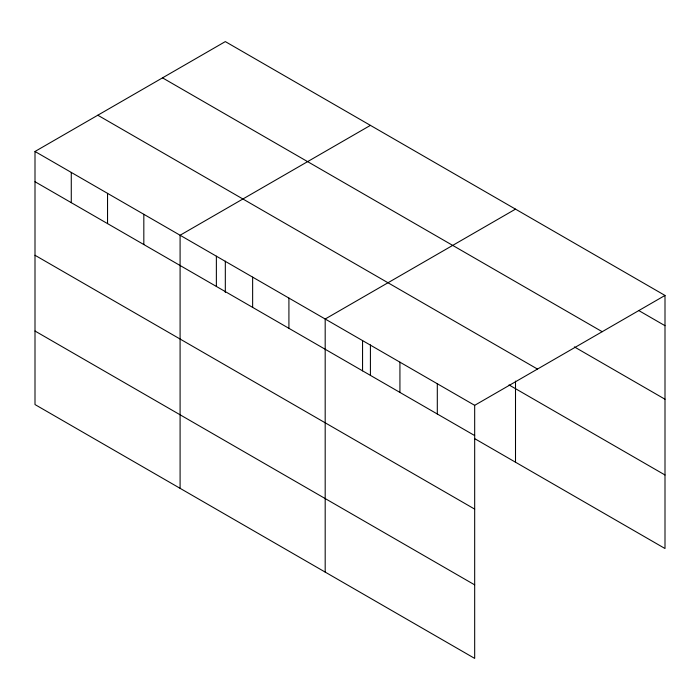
<?xml version="1.0" encoding="UTF-8"?>
<svg xmlns="http://www.w3.org/2000/svg" width="700" height="700" viewBox="0 0 700 700"><rect width="100%" height="100%" fill="white"/><g stroke="black" fill="none" stroke-linecap="round" stroke-linejoin="round"><path stroke-width="1.05" d="M665 295.444L474.679 405.326L474.679 658.403L35 404.556L35 151.48L225.321 41.597L665 295.444L665 548.52L474.582 438.585M370.414 125.37L180.093 235.252L180.093 488.329M515.506 209.134L325.185 319.016L325.185 572.093M638.837 310.59L665 325.692M162.514 77.858L602.192 331.704M574.367 346.902L665 399.227M97.808 115.22L537.486 369.066M508.996 384.921L665 474.985M35 151.48L474.679 405.326M35 181.729L474.679 435.575M35 255.264L474.679 509.11M35 331.021L474.679 584.867M515.506 381.106L515.506 462.21M437.308 383.749L437.308 413.998M399.928 362.171L399.928 392.42M370.414 344.925L370.414 375.2M362.556 340.594L362.556 370.842M288.916 298.078L288.916 328.326M252.639 277.13L252.639 307.387M225.321 261.152L225.321 292.512M216.37 256.191L216.37 286.44M143.824 214.305L143.824 244.562M107.546 193.366L107.546 223.615M71.277 172.419L71.277 202.676"/></g></svg>
